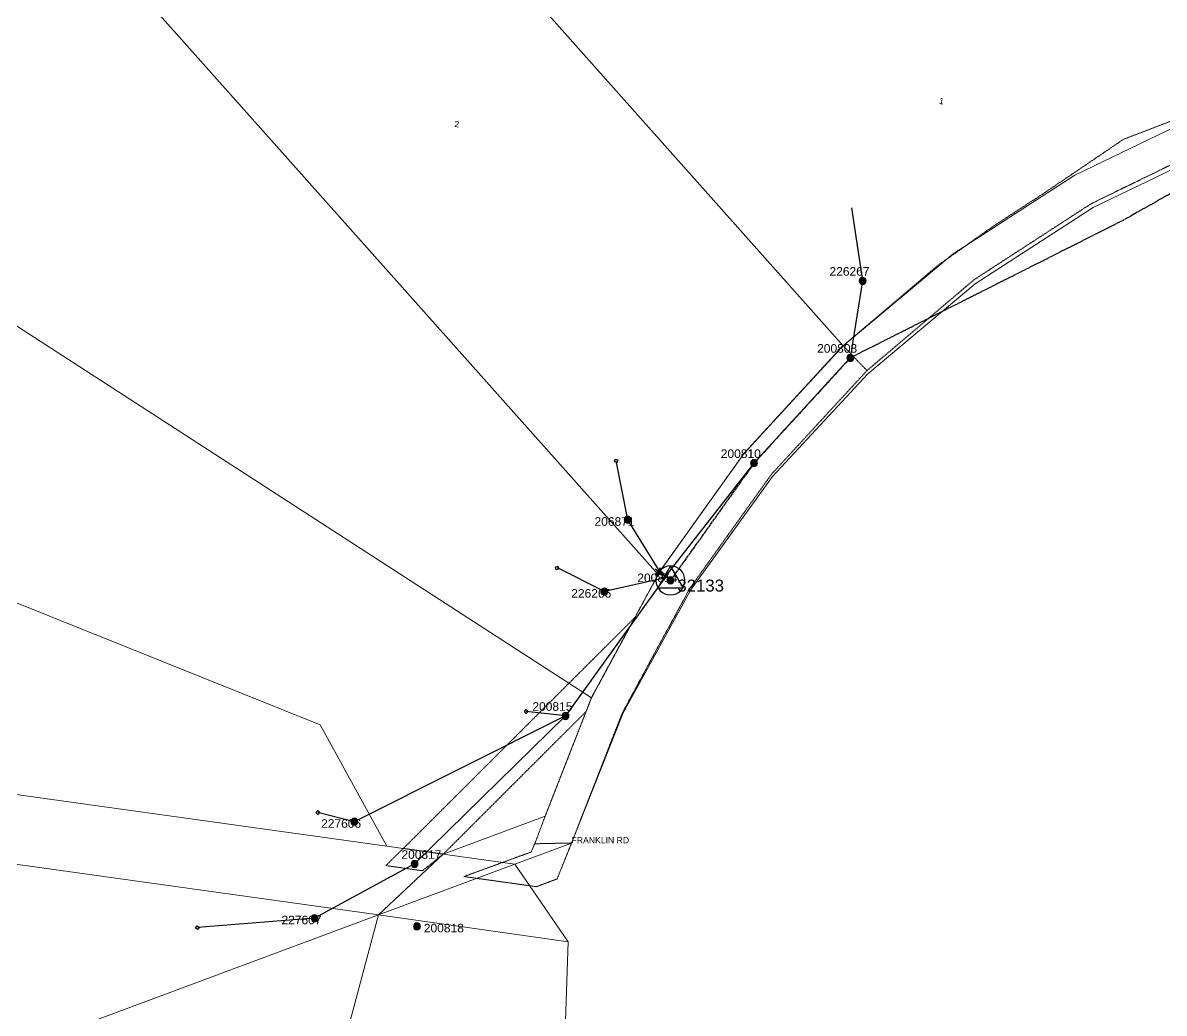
# Model space of a CAD drawing. Header units: metres. Extents: x 268894 to 271187, y 6187806 to 6189595.
# Drawn here: x 269388.3 to 269720.7, y 6188707.9 to 6188996.3 of the extents above; entities that cross this region are included whole.
import ezdxf
from ezdxf.enums import TextEntityAlignment as Align

# ---------------------------------------------------------------- set-up
doc = ezdxf.new("R2010")
doc.units = ezdxf.units.M
for name, pattern in [('Cable Exist OH', [1, 1, 0]), ('HIDDEN', [0.375, 0.25, -0.125]), ('HIDDEN2', [0.1875, 0.125, -0.0625])]:
    doc.linetypes.add(name, pattern=pattern)
doc.layers.get('0').update_dxf_attribs({"color": 6})
for name, color, linetype, lineweight in [('Cadastre Land Parcels_SP_EXT', 9, 'Continuous', 5), ('Cadastre Other Property_SP_EXT', 9, 'HIDDEN', 5), ('Cadastre Roads_SP_EXT', 9, 'Continuous', 5)]:
    doc.layers.add(name, color=color, linetype=linetype, lineweight=lineweight)
for name, color, linetype in [('Equip_LV_EXT', 7, 'Continuous'), ('Mains_HV_EXT', 7, 'Continuous'), ('Mains_LV_EXT', 7, 'Continuous'), ('Services_SP_EXT', 7, 'Continuous'), ('Sub_SP_TR_HV_LV_EXT', 7, 'Continuous'), ('SupportsOH_SP_TR_HV_LV_SL_EXT', 7, 'Continuous')]:
    doc.layers.add(name, color=color, linetype=linetype)
doc.styles.add('POLE_LABEL', font='arial.ttf')
doc.styles.get("Standard").update_dxf_attribs({"font": 'arial.ttf'})

# ---------------------------------------------------------------- blocks, each defined once
blk = doc.blocks.new('SUB_POLE_EXT')
blk.add_wipeout([(0, 4.22), (0.42, 4.2), (0.83, 4.14), (1.21, 4.05), (1.62, 3.9), (1.99, 3.72), (2.35, 3.51), (2.68, 3.26), (2.99, 2.99), (3.28, 2.66), (3.52, 2.34), (3.76, 1.92), (3.9, 1.62), (4.04, 1.23), (4.18, 0.63), (4.22, 0), (4.18, -0.61), (4.06, -1.15), (3.9, -1.62), (3.58, -2.24), (3.22, -2.73), (2.97, -3.01), (2.68, -3.26), (2.36, -3.5), (2, -3.72), (1.64, -3.89), (1.25, -4.03), (0.82, -4.14), (0.42, -4.2), (0, -4.22), (-0.41, -4.2), (-0.8, -4.15), (-1.21, -4.05), (-1.62, -3.9), (-1.99, -3.73), (-2.35, -3.51), (-2.68, -3.26), (-2.96, -3.02), (-3.23, -2.72), (-3.51, -2.35), (-3.71, -2.01), (-3.91, -1.6), (-4.05, -1.21), (-4.16, -0.76), (-4.22, -0.14), (-4.21, 0.39), (-4.14, 0.83), (-4.03, 1.27), (-3.9, 1.63), (-3.71, 2.02), (-3.5, 2.37), (-3.28, 2.67), (-2.99, 2.99), (-2.68, 3.27), (-2.33, 3.52), (-1.98, 3.73), (-1.63, 3.9), (-1.2, 4.05), (-0.78, 4.15), (-0.4, 4.21)])
blk.add_line((2.16, 0.48), (2.16, 0.48, 0))
blk.add_lwpolyline([(-4.22, 0, 1), (4.22, 0, 1)], format="xyb", close=True)
blk.add_lwpolyline([(2.14, 0.52), (0, 4.22), (-3.66, -2.11), (3.66, -2.11)], close=True)
for tag, height, flags, p in [('ASSET_NUM', 3.5, 8, (2, 2)), ('STREET_CODE', 0.2, 9, (1.5, 0)), ('CONSTRUCTED_VOLTAGE', 0.2, 9, (1.5, -0.2)), ('OPERATING_VOLTAGE', 0.2, 9, (1.5, -0.6)), ('OPERATED_BY', 0.2, 9, (1.5, -0.8)), ('ORIENTATION', 0.2, 9, (1.5, -1.2)), ('OWNED_BY', 0.2, 9, (1.5, -1.4)), ('SECONDARY_VOLTAGE', 0.2, 9, (1.5, -1.6)), ('STATE', 0.2, 9, (1.5, -1.8)), ('SUBSTATION_TYPE', 0.2, 9, (1.5, -2)), ('STREETNAME', 0.2, 9, (1.5, -2.8)), ('SUBURB', 0.2, 9, (1.5, -3)), ('Z', 0.2, 1, (1.5, -3.4)), ('NO_PHASES', 0.2, 9, (1.5, -0.4)), ('MAINTAINED_BY', 0.2, 9, (1.5, -1)), ('USAGE', 0.2, 9, (1.5, -2.2)), ('LEGEND', 0.2, 9, (1.5, -2.4)), ('LOCATION', 0.2, 9, (1.5, -2.6)), ('NOTES', 0.2, 9, (1.5, -3.2))]:
    blk.add_attdef(tag, text='', height=height, dxfattribs=dict(flags=flags)).set_placement(p, align=Align.MIDDLE_LEFT)
blk = doc.blocks.new('LV_OH_LINKS_DISTFUSE_EXT')
for p, q in [((0, 0), (0.96, 0)), ((3.84, 0), (4.8, 0))]:
    blk.add_line(p, q)
blk.add_lwpolyline([(3.84, -1.2), (3.84, 1.2), (0.96, -1.2), (0.96, 1.2)], close=True)
at = {"flags": 9}
for tag, p in [('ACTUAL_STATUS', (0, 0)), ('CONSTRUCTED_VOLTAGE', (0, -0.2)), ('OPERATING_VOLTAGE', (0, -0.6)), ('ORIENTATION', (0, -0.8)), ('OWNED_BY', (0, -1)), ('STATE', (0, -1.2)), ('SWITCH_TYPE', (0, -1.4)), ('NO_PHASES', (0, -0.4)), ('USAGE', (0, -1.6)), ('NOTES', (0, -1.8))]:
    blk.add_attdef(tag, text='', height=0.2, dxfattribs=at).set_placement(p, align=Align.MIDDLE_LEFT)
at = {"flags": 1}
blk.add_attdef('Z', (0, 0), '', height=0.2, dxfattribs=at)
blk = doc.blocks.new('CCP_EXT')
blk.add_wipeout([(0, 0.57), (0.57, 0), (0, -0.57), (-0.57, 0)])
blk.add_lwpolyline([(-0.57, 0), (0, 0.57), (0.57, 0), (0, -0.57), (-0.57, 0)])
at = {"flags": 1}
blk.add_attdef('Z', (0, 0), '', height=0.2, dxfattribs=at)
at = {"flags": 9}
for tag, p in [('CCP_TYPE', (0, 0)), ('CONSTRUCTED_VOLTAGE', (0, -0.2)), ('OPERATING_VOLTAGE', (0, -0.6)), ('ORIENTATION', (0, -0.8)), ('OWNED_BY', (0, -1)), ('STATE', (0, -1.8)), ('NO_PHASES', (0, -0.4)), ('USAGE', (0, -1.2)), ('LEGEND', (0, -1.4)), ('LIFE_SUPPORT', (0, -1.6)), ('NOTES', (0, -2))]:
    blk.add_attdef(tag, text='', height=0.2, dxfattribs=at).set_placement(p, align=Align.MIDDLE_LEFT)
blk = doc.blocks.new('POLE_EXT')
blk.add_hatch(color=256).paths.add_polyline_path([(-1, 0, 1), (1, 0, 1)])
blk.add_lwpolyline([(-1, 0, 1), (1, 0, 1)], format="xyb", close=True)
for tag, height, flags, p in [('pNumber', 2.5, 8, (-17.84, 2.07)), ('OWNED_BY', 0.2, 9, (1.35, -0.4)), ('SPECIAL_USE', 0.2, 9, (1.35, -0.8)), ('STATE', 0.2, 9, (1.35, -1)), ('cLV', 0.2, 9, (1.35, -1.4)), ('hDepth', 0.2, 9, (1.35, -1.6)), ('hDia', 0.2, 9, (1.35, -1.8)), ('cHV', 0.2, 9, (1.35, -2)), ('cLinedev', 0.2, 9, (1.35, -3.4)), ('PARENT', 0.2, 9, (1.35, -0.6)), ('USAGE', 0.2, 9, (1.35, -1.2)), ('LBRACKET', 0.2, 9, (1.35, -2.2)), ('LExisting', 0.2, 9, (1.35, -2.4)), ('LANTNUMBER', 0.2, 9, (1.35, -2.6)), ('LOther', 0.2, 9, (1.35, -2.8)), ('LRemove', 0.2, 9, (1.35, -3)), ('LEGEND', 0.2, 9, (1.35, -3.2)), ('pExisting', 0.2, 9, (1.35, -3.8)), ('pFooting', 0.2, 9, (1.35, -4.4)), ('pNew', 0.2, 9, (1.35, -4.6)), ('pRelocate', 0.2, 9, (1.35, -5)), ('pRemove', 0.2, 9, (1.35, -5.2)), ('pReplace', 0.2, 9, (1.35, -5.4)), ('pStay', 0.2, 9, (1.35, -5.6)), ('pType', 0.2, 9, (1.35, -5.8)), ('cspan', 0.2, 9, (1.35, -6)), ('STREETNAME', 0.2, 9, (1.35, -6.2)), ('SUBURB', 0.2, 9, (1.35, -6.4)), ('LOCATION', 0.2, 9, (1.35, -3.6)), ('PFNUMBER', 0.2, 9, (1.35, -4)), ('NEWPFNUMBER', 0.2, 9, (1.35, -4.2)), ('NOTES', 0.2, 9, (1.35, -6.6)), ('OPERATED_BY', 0.2, 9, (1.36, -7.01)), ('MAINTAINED_BY', 0.2, 9, (1.36, -6.81))]:
    blk.add_attdef(tag, text='', height=height, dxfattribs=dict(flags=flags)).set_placement(p, align=Align.MIDDLE_LEFT)
at = {"style": 'POLE_LABEL'}
for tag, height, flags, p in [('STRUCTURE_PLANT_NUMBER', 0.2, 9, (1.35, 0.03)), ('ASSET_NUM', 2.5, 8, (2, 2)), ('STREET_CODE', 0.2, 9, (1.35, -0.2))]:
    blk.add_attdef(tag, text='', height=height, dxfattribs=dict(at, flags=flags)).set_placement(p, align=Align.MIDDLE_LEFT)
at = {"flags": 1}
blk.add_attdef('Z', (1.35, -7.33), '', height=0.2, dxfattribs=at)
blk = doc.blocks.new('CONNECTOR_NODE_EXT')
h = blk.add_hatch(color=256)
edge = h.paths.add_edge_path()
edge.add_arc((0, 0), 0.5, 0, 360)
blk.add_circle((0, 0), 0.5)
at = {"flags": 1}
blk.add_attdef('Z', (0, 0), '', height=0.2, dxfattribs=at)
at = {"flags": 9}
for tag, p in [('CONNECTOR_TYPE', (0, 0)), ('CONSTRUCTED_VOLTAGE', (0, -0.2)), ('OPERATING_VOLTAGE', (0, -0.6)), ('ORIENTATION', (0, -0.8)), ('SUBTYPE', (0, -1)), ('NO_PHASES', (0, -0.4)), ('USAGE', (0, -1.2)), ('NOTES', (0, -1.4))]:
    blk.add_attdef(tag, text='', height=0.2, dxfattribs=at).set_placement(p, align=Align.MIDDLE_LEFT)

msp = doc.modelspace()

# ---------------------------------------------------------------- linework, layer by layer
at = {"layer": 'Cadastre Land Parcels_SP_EXT', "linetype": 'Continuous'}
for points in [[(269540.44, 6188765.31), (269553.93, 6188799.8), (269265.4, 6188986.32), (269256.06, 6188981.03), (269233.87, 6188966.87), (269212.45, 6188951.57), (269191.86, 6188935.17), (269172.16, 6188917.71), (269169.1, 6188914.7), (269474.87, 6188791.93), (269494.37, 6188756.55), (269510.77, 6188754.26), (269540.44, 6188765.31)], [(269474.87, 6188791.93), (269169.1, 6188914.7), (269153.33, 6188899.19), (269135.48, 6188879.7), (269118.68, 6188859.31), (269102.96, 6188838.06), (269088.38, 6188816.02), (269207.63, 6188799.47), (269363.32, 6188774.81), (269494.37, 6188756.55), (269474.87, 6188791.93)], [(269120.36, 6188598.3), (269491.94, 6188736.58), (269360.33, 6188754.96), (269204.58, 6188779.66), (269070.84, 6188798.26), (269068.43, 6188792.98), (268980.91, 6188600.96), (269074.64, 6188578.7), (269120.36, 6188598.3)]]:
    msp.add_lwpolyline(points, close=True, dxfattribs=at)
at = {"layer": 'Cadastre Other Property_SP_EXT', "linetype": 'HIDDEN2'}
for points in [[(269921.48, 6189038.22), (269899.96, 6189033.39), (269880.25, 6189029.98), (269785.56, 6188991.76), (269708.87, 6188962.39), (269685.76, 6188946.74), (269671.22, 6188937.26), (269654.86, 6188925.71), (269644.01, 6188916.49), (269633.92, 6188907.95), (269627.22, 6188902.26), (269634.18, 6188895.05), (269665.36, 6188921.51), (269699.46, 6188943.64), (269736.61, 6188961.75), (269789.05, 6188983.54), (269921.48, 6189038.22)], [(269548.13, 6188757.5), (269537.42, 6188757.27), (269536.36, 6188754.87), (269516.79, 6188747.73), (269537.91, 6188744.77), (269543.92, 6188747.03), (269548.13, 6188757.5)], [(269504.7, 6188749.41), (269510.77, 6188754.26), (269499.15, 6188755.91), (269494.03, 6188750.92), (269504.7, 6188749.41)]]:
    msp.add_lwpolyline(points, close=True, dxfattribs=at)
at = {"layer": 'Cadastre Roads_SP_EXT', "linetype": 'Continuous'}
msp.add_lwpolyline([(269521.36, 6188294.62), (269518.22, 6188269.77), (269514.21, 6188245.06), (269530.09, 6188242.99), (269534.16, 6188267.47), (269537.38, 6188292.95), (269538.4, 6188305.27), (269540.52, 6188331.07), (269541.64, 6188369.16), (269542.12, 6188515.68), (269542.35, 6188589.01), (269544.18, 6188642.28), (269547.14, 6188728.74), (269491.94, 6188736.58), (269458.46, 6188611.65), (269526.21, 6188578.92), (269526.01, 6188515.73), (269525.54, 6188369.43), (269524.43, 6188331.97), (269522.35, 6188306.59), (269521.36, 6188294.62)], close=True, dxfattribs=at)

# ---------------------------------------------------------------- block references
at = {"layer": 'Sub_SP_TR_HV_LV_EXT'}
ref = msp.add_blockref('SUB_POLE_EXT', (269576.93, 6188833.95), dxfattribs=at)
ref.add_attrib('ASSET_NUM', '32133', dxfattribs={"layer": '0', "height": 3.5}).set_placement((269578.93, 6188834.2), align=Align.TOP_LEFT)
at = {"layer": 'SupportsOH_SP_TR_HV_LV_SL_EXT'}
ref = msp.add_blockref('POLE_EXT', (269632.9, 6188921.17), dxfattribs=at)
ref.add_attrib('ASSET_NUM', '226267', dxfattribs={"layer": '0', "height": 2.5, "style": 'POLE_LABEL'}).set_placement((269634.9, 6188921.92), align=Align.BOTTOM_RIGHT)
ref = msp.add_blockref('POLE_EXT', (269629.3, 6188898.75), dxfattribs=at)
ref.add_attrib('ASSET_NUM', '200808', dxfattribs={"layer": '0', "height": 2.5, "style": 'POLE_LABEL'}).set_placement((269631.3, 6188899.5), align=Align.BOTTOM_RIGHT)
ref = msp.add_blockref('POLE_EXT', (269601.24, 6188868.1), dxfattribs=at)
ref.add_attrib('ASSET_NUM', '200810', dxfattribs={"layer": '0', "height": 2.5, "style": 'POLE_LABEL'}).set_placement((269603.24, 6188868.85), align=Align.BOTTOM_RIGHT)
ref = msp.add_blockref('POLE_EXT', (269564.47, 6188851.6), dxfattribs=at)
ref.add_attrib('ASSET_NUM', '206871', dxfattribs={"layer": '0', "height": 2.5, "style": 'POLE_LABEL'}).set_placement((269566.47, 6188852.35), align=Align.TOP_RIGHT)
ref = msp.add_blockref('POLE_EXT', (269557.69, 6188830.68), dxfattribs=at)
ref.add_attrib('ASSET_NUM', '226266', dxfattribs={"layer": '0', "height": 2.5, "style": 'POLE_LABEL'}).set_placement((269559.69, 6188831.43), align=Align.TOP_RIGHT)
ref = msp.add_blockref('POLE_EXT', (269502.4, 6188751.39), dxfattribs=at)
ref.add_attrib('ASSET_NUM', '200817', dxfattribs={"layer": '0', "height": 2.5, "style": 'POLE_LABEL'}).set_placement((269504.4, 6188752.14), align=Align.BOTTOM_CENTER)
ref = msp.add_blockref('POLE_EXT', (269473.3, 6188735.58), dxfattribs=at)
ref.add_attrib('ASSET_NUM', '227607', dxfattribs={"layer": '0', "height": 2.5, "style": 'POLE_LABEL'}).set_placement((269475.3, 6188736.33), align=Align.TOP_RIGHT)
ref = msp.add_blockref('POLE_EXT', (269503.11, 6188733.22), dxfattribs=at)
ref.add_attrib('ASSET_NUM', '200818', dxfattribs={"layer": '0', "height": 2.5, "style": 'POLE_LABEL'}).set_placement((269505.11, 6188733.97), align=Align.TOP_LEFT)

# ---------------------------------------------------------------- texts
at = {"layer": 'Cadastre Land Parcels_SP_EXT'}
for s, rotation, p in [('1', 352.01, (269655.07, 6188972.7)), ('2', 355.766, (269513.94, 6188965.99))]:
    msp.add_text(s, height=1.8, rotation=rotation, dxfattribs=at).set_placement(p)
at = {"layer": 'Cadastre Roads_SP_EXT'}
msp.add_text('FRANKLIN RD', height=1.8, dxfattribs=at).set_placement((269548.12, 6188757.41))

# ---------------------------------------------------------------- next in the draw order: linework, layer by layer
at = {"layer": 'Cadastre Land Parcels_SP_EXT', "linetype": 'Continuous'}
for points in [[(269574, 6188836.85), (269598.5, 6188871.13), (269627.05, 6188902.12), (269627.22, 6188902.26), (269493.44, 6189052.59), (269480.99, 6189052.04), (269454.62, 6189049.48), (269428.43, 6189045.56), (269402.47, 6189040.27), (269393.3, 6189037.89), (269573.36, 6188835.66), (269574, 6188836.85)], [(269573.36, 6188835.66), (269393.3, 6189037.89), (269376.87, 6189033.63), (269351.66, 6189025.67), (269326.9, 6189016.4), (269302.67, 6189005.84), (269279.02, 6188994.04), (269265.4, 6188986.32), (269553.93, 6188799.8), (269573.36, 6188835.66)]]:
    msp.add_lwpolyline(points, close=True, dxfattribs=at)
msp.add_lwpolyline([(269493.44, 6189052.59), (269627.22, 6188902.26), (269627.05, 6188902.12), (269598.5, 6188871.13), (269574, 6188836.85), (269573.36, 6188835.66), (269553.93, 6188799.8), (269540.44, 6188765.31), (269510.77, 6188754.26), (269531.62, 6188751.35), (269548.12, 6188757.41), (269563.15, 6188795.35), (269580.68, 6188827.34), (269582.76, 6188831.15), (269606.65, 6188864.24), (269634.44, 6188894.13), (269665.71, 6188920.35), (269699.99, 6188942.5), (269736.74, 6188960.24), (269921.98, 6189035.89)], dxfattribs=at)
at = {"layer": 'Mains_HV_EXT', "linetype": 'Cable Exist OH'}
msp.add_lwpolyline([(269825.01, 6189262.39), (269881.8, 6189152.73), (269940.72, 6189039.87), (269812.44, 6188997.49), (269708.73, 6188938.78), (269629.3, 6188898.75), (269601.24, 6188868.1), (269576.93, 6188833.95)], dxfattribs=at)
at = {"layer": 'Mains_LV_EXT', "linetype": 'Cable Exist OH'}
msp.add_lwpolyline([(269576.93, 6188833.95), (269574.17, 6188836.04)], dxfattribs=at)
at = {"layer": 'Services_SP_EXT'}
for points in [[(269629.66, 6188942.41), (269632.9, 6188921.17), (269629.3, 6188898.75), (269601.24, 6188868.1), (269575.39, 6188835.11)], [(269575.51, 6188835.02), (269546.37, 6188794.49)]]:
    msp.add_lwpolyline(points, dxfattribs=at)

# ---------------------------------------------------------------- next in the draw order: block references
at = {"layer": 'Equip_LV_EXT', "rotation": 144.3518649619815}
msp.add_blockref('LV_OH_LINKS_DISTFUSE_EXT', (269576.34, 6188834.4), dxfattribs=at)
at = {"layer": 'Equip_LV_EXT'}
msp.add_blockref('CONNECTOR_NODE_EXT', (269574.17, 6188836.04), dxfattribs=at)
at = {"layer": 'Services_SP_EXT'}
msp.add_blockref('CCP_EXT', (269474.19, 6188766.41), dxfattribs=at)
at = {"layer": 'Services_SP_EXT', "rotation": 3.814074636848788}
msp.add_blockref('CCP_EXT', (269439.17, 6188732.85), dxfattribs=at)
at = {"layer": 'SupportsOH_SP_TR_HV_LV_SL_EXT'}
ref = msp.add_blockref('POLE_EXT', (269576.93, 6188833.95), dxfattribs=at)
ref.add_attrib('ASSET_NUM', '200814', dxfattribs={"layer": '0', "height": 2.5, "style": 'POLE_LABEL'}).set_placement((269578.93, 6188834.7), align=Align.MIDDLE_RIGHT)

# ---------------------------------------------------------------- next in the draw order: linework, layer by layer
at = {"layer": 'Cadastre Roads_SP_EXT', "linetype": 'Continuous'}
for points in [[(269510.77, 6188754.26), (269494.37, 6188756.55), (269363.32, 6188774.81), (269207.63, 6188799.47), (269088.38, 6188816.02), (269084.31, 6188811.89), (269070.84, 6188798.26), (269204.58, 6188779.66), (269360.33, 6188754.96), (269491.94, 6188736.58), (269510.77, 6188754.26)], [(269083.8, 6188474.03), (269156.93, 6188499.79), (269286.7, 6188547.93), (269458.46, 6188611.65), (269542.96, 6188641.94), (269544.18, 6188642.28), (269547.14, 6188728.74), (269531.62, 6188751.35), (269491.94, 6188736.58), (269120.36, 6188598.3), (269074.64, 6188578.7), (268946.7, 6188523.81), (268920.25, 6188465.42), (268893.85, 6188407.14), (269083.8, 6188474.03)]]:
    msp.add_lwpolyline(points, close=True, dxfattribs=at)

# ---------------------------------------------------------------- next in the draw order: block references
at = {"layer": 'Services_SP_EXT'}
for p, rotation in [((269561.16, 6188868.75), 121.2269326424072), ((269543.93, 6188837.56), 335.3764351607803)]:
    msp.add_blockref('CCP_EXT', p, dxfattribs=dict(at, rotation=rotation))
msp.add_blockref('CCP_EXT', (269534.95, 6188795.8), dxfattribs=at)
at = {"layer": 'SupportsOH_SP_TR_HV_LV_SL_EXT'}
ref = msp.add_blockref('POLE_EXT', (269484.84, 6188763.67), dxfattribs=at)
ref.add_attrib('ASSET_NUM', '227606', dxfattribs={"layer": '0', "height": 2.5, "style": 'POLE_LABEL'}).set_placement((269486.84, 6188764.42), align=Align.TOP_RIGHT)

# ---------------------------------------------------------------- next in the draw order: linework, layer by layer
at = {"layer": 'Cadastre Other Property_SP_EXT', "linetype": 'HIDDEN2'}
for points in [[(269634.18, 6188895.05), (269627.22, 6188902.26), (269616.89, 6188891.05), (269598.3, 6188870.85), (269586.11, 6188853.79), (269574, 6188836.85), (269573.36, 6188835.66), (269566.61, 6188823.21), (269553.93, 6188799.8), (269552.34, 6188795.75), (269540.44, 6188765.31), (269537.42, 6188757.27), (269548.13, 6188757.5), (269550.86, 6188764.54), (269557.82, 6188782.35), (269558.89, 6188785.1), (269563.02, 6188795.58), (269574.93, 6188817.59), (269576.93, 6188821.19), (269582.59, 6188831.66), (269596.31, 6188850.84), (269606.47, 6188865), (269622.03, 6188881.88), (269629.27, 6188889.73), (269634.18, 6188895.05)], [(269510.77, 6188754.26), (269552.34, 6188795.75), (269553.93, 6188799.8), (269566.61, 6188823.21), (269499.15, 6188755.91), (269510.77, 6188754.26)]]:
    msp.add_lwpolyline(points, close=True, dxfattribs=at)
at = {"layer": 'Cadastre Roads_SP_EXT', "linetype": 'Continuous'}
msp.add_lwpolyline([(269870.71, 6189026.64), (269732.34, 6188970.13), (269694.68, 6188951.95), (269659.27, 6188929.07), (269627.22, 6188902.26), (269627.05, 6188902.12), (269598.5, 6188871.13), (269574, 6188836.85), (269573.36, 6188835.66), (269553.93, 6188799.8), (269540.44, 6188765.31), (269510.77, 6188754.26), (269531.62, 6188751.35), (269548.12, 6188757.41), (269548.12, 6188757.41), (269563.15, 6188795.35), (269580.68, 6188827.34), (269582.76, 6188831.15), (269606.65, 6188864.24), (269634.44, 6188894.13), (269665.71, 6188920.35), (269699.99, 6188942.5), (269736.74, 6188960.24), (269921.98, 6189035.89)], dxfattribs=at)
at = {"layer": 'Services_SP_EXT'}
for points in [[(269574.17, 6188836.04), (269564.47, 6188851.6), (269561.16, 6188868.75)], [(269575.49, 6188834.73), (269557.69, 6188830.68), (269544.03, 6188837.6)], [(269546.37, 6188794.49), (269502.4, 6188751.39), (269473.3, 6188735.58), (269439.32, 6188732.86)], [(269546.37, 6188794.49), (269484.84, 6188763.67), (269474.19, 6188766.41)], [(269546.37, 6188794.49), (269534.95, 6188795.8)]]:
    msp.add_lwpolyline(points, dxfattribs=at)

# ---------------------------------------------------------------- next in the draw order: block references
at = {"layer": 'SupportsOH_SP_TR_HV_LV_SL_EXT'}
ref = msp.add_blockref('POLE_EXT', (269546.37, 6188794.49), dxfattribs=at)
ref.add_attrib('ASSET_NUM', '200815', dxfattribs={"layer": '0', "height": 2.5, "style": 'POLE_LABEL'}).set_placement((269548.37, 6188795.24), align=Align.BOTTOM_RIGHT)

doc.saveas('drawing.dxf')
